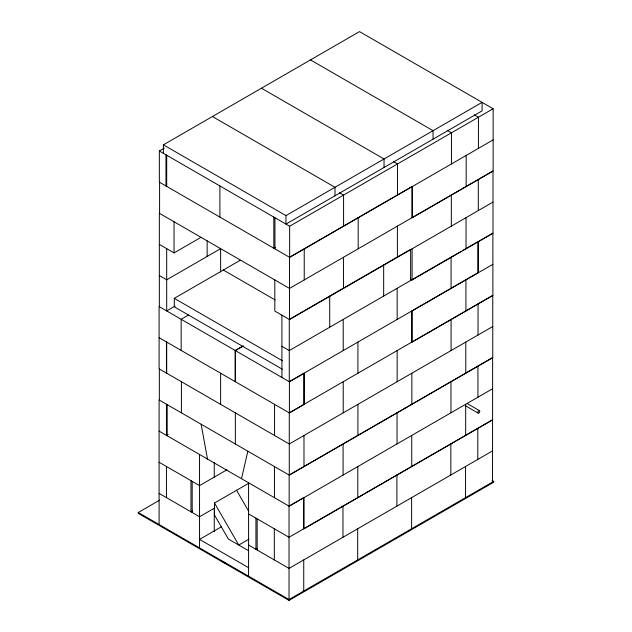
<?xml version="1.0" encoding="UTF-8"?>
<svg xmlns="http://www.w3.org/2000/svg" width="632" height="632" viewBox="0 0 632 632"><rect width="100%" height="100%" fill="white"/><g stroke="black" fill="none" stroke-linecap="round" stroke-linejoin="round"><path stroke-width="0.95" d="M224.028 562.875L224.036 562.022M241.495 478.685L247.847 451.209M225.024 563.444L225.197 562.693M163.388 153.331L163.388 144.839L359.513 31.6L493.134 108.744L493.134 171.019L412.23 217.732L412.23 186.59M493.134 139.885L289.646 257.366L159.343 182.135L159.343 150.993L164.399 148.07M159.343 244.41L174.053 252.903L201.016 237.332M285.964 215.607L482.098 102.368L482.098 110.869L285.964 224.099L285.964 215.607L163.388 144.839M159.343 150.993L289.646 226.224L493.134 108.744M282.338 369.214L174.298 306.836L174.298 298.344L240.239 260.273M275.465 247.294L273.83 248.234L273.83 217.092M175.119 306.078L166.698 310.936L166.698 248.66M188.518 315.044L181.163 319.294L181.163 350.428M492.763 326.507L289.274 443.988L159.098 368.835L159.098 306.552L235.096 350.428L242.451 346.186M235.467 381.783L235.467 350.642L243.636 345.925M274.809 279.937L274.809 311.078L289.519 319.571L493.007 202.09M461.202 251.315L289.274 350.57L281.919 346.328M462.885 250.343L478.053 241.582L478.053 272.724L289.274 381.712L289.274 319.429L410.634 249.363L410.634 280.505M410.468 278.996L412.103 279.944L493.007 233.232L493.007 170.948L289.519 288.429L159.343 213.276L159.343 306.694M168.136 434.382L166.453 435.361L166.453 404.219M235.467 350.642L289.401 381.783L304.111 373.291L304.111 404.433L289.401 412.925L159.098 337.693M492.889 264.302L411.985 311.007L411.985 342.149L492.889 295.444L492.889 233.161L478.179 241.653L478.179 272.795M492.044 480.375L493.742 481.363L493.742 482.208L289.029 600.4L138.258 513.35L138.258 512.505L159.58 500.188M226.896 469.813L199.546 485.605L159.098 462.253M192.602 510.846L190.967 511.794L190.967 480.652M248.376 550.598L228.373 539.049L214.501 515.033L214.501 503.017L248.368 483.472M214.714 507.986L199.546 516.747L159.098 493.394M289.274 475.13L492.763 357.649L492.763 295.373L289.274 412.854L289.274 475.13L159.098 399.969L159.098 524.536M221.461 526.74L199.546 539.396L248.581 567.702M159.098 431.111L289.156 506.2L492.644 388.72M248.961 539.175L238.77 545.053L214.501 503.017M257.619 548.331L255.936 549.303L255.936 518.161M492.518 419.79L289.029 537.271L248.581 513.919M492.644 419.861L303.866 528.85L303.866 497.708M492.518 450.932L289.029 568.413L248.581 545.053M493.742 481.363L289.029 599.547L138.258 512.505M474.205 114.803L478.424 117.236L478.424 148.378M447.369 130.445L451.453 132.807L451.453 163.941M310.486 59.906L433.062 130.682L433.062 139.174M393.428 161.587L397.52 163.941L397.52 195.083M261.45 88.219L384.035 158.988L384.035 167.48M212.415 116.525L335 187.301L335 195.794M339.495 192.72L343.579 195.083L343.579 226.224M467.562 403.777L479.483 410.658A1.39 0.798 -60 0 1 479.04 412.807A1.39 0.798 -60 0 1 477.839 412.119A1.39 0.798 -60 0 1 479.483 410.658M465.326 405.689L478.092 413.059M223.325 270.03L275.228 299.995M159.343 275.552L166.698 279.802L220.631 248.66L220.631 272.013M174.298 298.344L282.338 360.722M236.566 490.282L248.7 511.296M201.142 424.246L207.486 459.053M222.859 561.342L223.033 562.298M492.518 482.066L492.644 357.578L289.156 475.059L289.156 506.2M478.298 179.441L478.298 210.582M478.053 303.866L478.053 335M477.934 366.07L477.934 397.212M477.808 428.283L477.808 459.424M466.163 155.448L466.163 186.59M466.037 217.661L466.037 248.803M465.918 279.873L465.918 311.007M465.792 342.078L465.792 373.22M465.673 404.29L465.673 435.432M465.547 466.495L465.547 497.637M451.327 195.012L451.327 226.153M451.082 257.153L451.082 288.295M451.082 319.429L451.082 350.57M450.964 381.641L450.964 412.783M450.837 443.854L450.837 474.995M412.103 217.661L412.103 186.519L289.519 257.295L289.519 319.571M412.103 248.803L412.103 279.944M411.859 310.936L411.859 342.078M411.859 373.22L411.859 404.362M411.74 435.432L411.74 466.566M411.614 497.637L411.614 528.779M397.394 226.153L397.394 257.295M397.149 288.295L397.149 319.429M397.149 350.57L397.149 381.712M397.03 412.783L397.03 443.925M396.904 474.988L396.904 506.129M383.663 264.934L383.663 296.076M358.17 217.661L358.17 248.803M357.925 342.078L357.925 373.22M357.925 404.362L357.925 435.503M357.799 466.566L357.799 497.708M357.68 528.779L357.68 559.92M343.46 257.295L343.46 288.437M343.216 319.429L343.216 350.57M343.216 381.712L343.216 412.854M343.089 443.925L343.089 475.059M342.971 506.129L342.971 537.271M329.73 296.076L329.73 327.218M304.229 248.803L304.229 279.937M303.984 373.22L303.984 404.362M303.984 435.495L303.984 466.637M303.739 528.779L303.739 497.637L289.029 506.129L289.029 600.4M303.739 559.92L303.739 591.054M289.646 226.224L289.646 257.366M289.401 381.783L289.401 412.925M281.919 315.186L281.919 377.462M274.936 217.732L274.936 248.874M274.565 404.362L274.565 435.495M274.446 466.566L274.446 497.708M274.32 528.779L274.32 559.92M257.161 518.872L257.161 550.014M248.581 482.777L248.581 576.194M235.341 412.854L235.341 443.996M235.096 350.428L235.096 381.57M220.631 373.22L220.631 404.362M219.897 185.95L219.897 217.092M214.256 462.521L214.256 477.113M214.256 508.254L214.256 531.607M207.146 240.871L207.146 256.442M199.546 454.463L199.546 547.889M192.191 481.363L192.191 512.505M181.408 381.712L181.408 412.854M174.053 221.769L174.053 252.903M167.188 404.646L167.188 435.78M166.698 155.235L166.698 186.377M166.698 342.078L166.698 373.22M166.453 341.936L166.453 373.078M166.453 466.495L166.453 497.637M165.963 154.816L165.963 185.958M159.588 182.277L159.588 213.411M159.343 368.97L159.343 400.111"/></g></svg>
